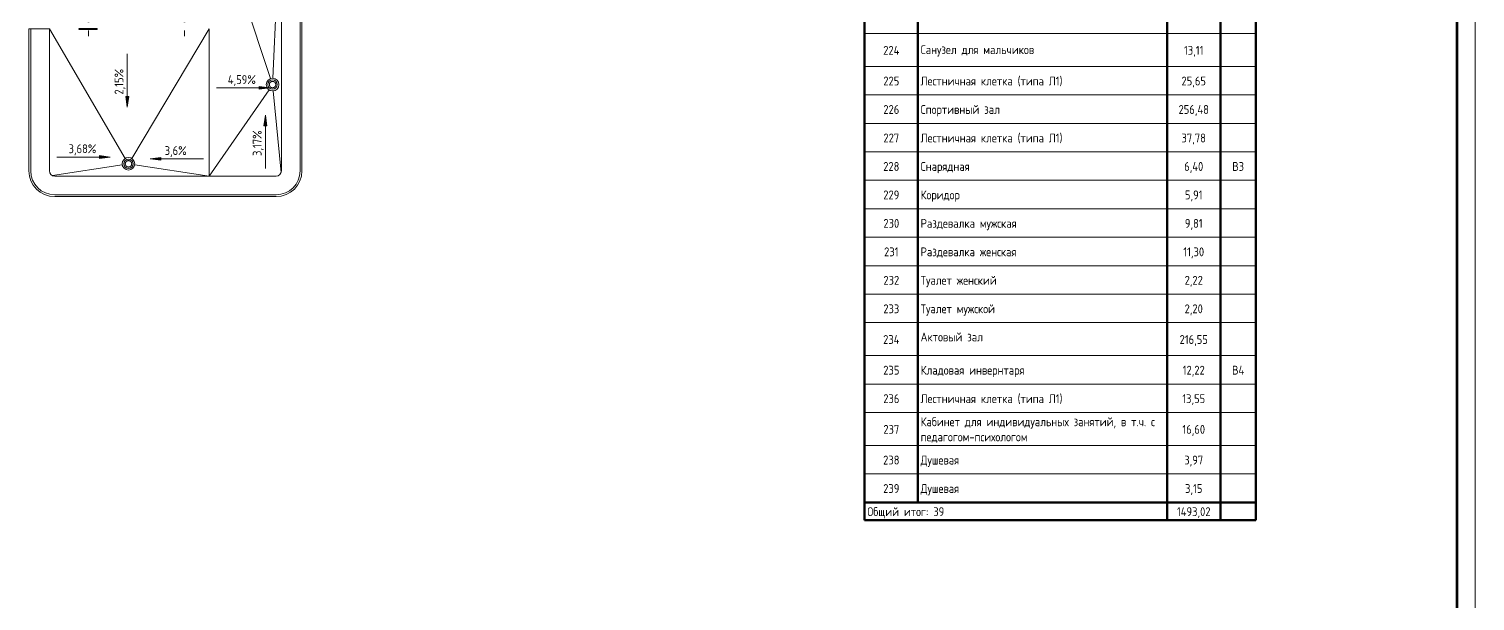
# Model space of a CAD drawing. Header units: millimetres. Extents: x -695119 to 412940, y -249585 to 622758.
# Drawn here: x 318416 to 359115, y 79095 to 95210 of the extents above; entities that cross this region are included whole.
import ezdxf

# ---------------------------------------------------------------- set-up
doc = ezdxf.new("R2010")
doc.units = ezdxf.units.MM
doc.linetypes.add('ADSK_Линия сетки', pattern=[25, 20, -2.5, 0, -2.5])
for name, color, linetype, lineweight in [('Графика спецификации', 7, 'Continuous', 20), ('Крыша', 252, 'Continuous', 9), ('Линии', 7, 'Continuous', 9), ('Оборудование', 8, 'Continuous', 18), ('Оси', 252, 'Continuous', 9), ('ОФ_рамка', 8, 'Continuous', 60), ('Перекрытие', 252, 'Continuous', 18), ('Размеры', 7, 'Continuous', 9), ('Стены внутренние', 252, 'Continuous', 18), ('Стены наружные', 252, 'Continuous', 18)]:
    doc.layers.add(name, color=color, linetype=linetype, lineweight=lineweight)
doc.styles.add('GOST Common_2', font='', dxfattribs={"width": 0.9, "height": 250})
doc.styles.add('GOST Common_7', font='', dxfattribs={"width": 0.9, "height": 2.5})
doc.styles.get('GOST Common_2').set_extended_font_data('GOST type B')
doc.styles.get('GOST Common_7').set_extended_font_data('GOST type B')

# ---------------------------------------------------------------- blocks, each defined once
blk = doc.blocks.new('А0')
at = {"layer": 'ОФ_рамка', "color": 0, "linetype": 'Continuous', "lineweight": 5, "ltscale": 100}
blk.add_lwpolyline([(341068, -393717), (341068, -309617)], dxfattribs=at)
at = {"layer": 'ОФ_рамка', "color": 0, "linetype": 'Continuous', "ltscale": 100}
blk.add_lwpolyline([(340568, -393217), (340568, -310117)], dxfattribs=at)
blk = doc.blocks.new('план 2 этажа')
at = {"layer": 'Размеры', "true_color": 0x636466}
for points in [[(321184, 93007), (321223, 93307), (321144, 93307)], [(325192, 93550), (324892, 93590), (324892, 93511)], [(325071, 92778), (325031, 92478), (325110, 92478)], [(320700, 91602), (320400, 91641), (320400, 91562)], [(321826, 91551), (322126, 91511), (322126, 91590)]]:
    blk.add_hatch(color=251, dxfattribs=at).paths.add_polyline_path(points)
at = {"layer": 'Крыша', "color": 251, "true_color": 0x636466}
for p, q in [((323493, 99002), (325217, 93809)), ((325281, 93818), (325521, 99002)), ((318993, 95210), (318993, 95210)), ((318993, 95210), (321129, 91563)), ((318993, 95207), (318993, 95210)), ((323493, 95210), (321309, 91562)), ((323491, 95210), (323493, 95210)), ((323493, 95210), (323493, 95210)), ((323493, 95210), (323493, 91064)), ((325173, 93497), (323493, 91064)), ((325290, 93466), (325511, 91163)), ((325511, 91163), (325290, 93466)), ((321044, 91383), (319081, 91077)), ((321392, 91383), (323493, 91064))]:
    blk.add_line(p, q, dxfattribs=at)
at = {"layer": 'Линии', "color": 251, "lineweight": 50, "true_color": 0x636466}
for p, q in [((341936, 95883), (341936, 95081)), ((343436, 95883), (343436, 95081)), ((350447, 95883), (350447, 95081)), ((351947, 95883), (351947, 95081)), ((352947, 95883), (352947, 95081)), ((341936, 95081), (341936, 94154)), ((343436, 95081), (343436, 94154)), ((350447, 95081), (350447, 94154)), ((351947, 95081), (351947, 94154)), ((352947, 95081), (352947, 94154)), ((341936, 94154), (341936, 93352)), ((343436, 94154), (343436, 93352)), ((350447, 94154), (350447, 93352)), ((351947, 94154), (351947, 93352)), ((352947, 94154), (352947, 93352)), ((341936, 93352), (341936, 92550)), ((343436, 93352), (343436, 92550)), ((350447, 93352), (350447, 92550)), ((351947, 93352), (351947, 92550)), ((352947, 93352), (352947, 92550)), ((341936, 92550), (341936, 91748)), ((343436, 92550), (343436, 91748)), ((350447, 92550), (350447, 91748)), ((351947, 92550), (351947, 91748)), ((352947, 92550), (352947, 91748)), ((341936, 91748), (341936, 90947)), ((343436, 91748), (343436, 90947)), ((350447, 91748), (350447, 90947)), ((351947, 91748), (351947, 90947)), ((352947, 91748), (352947, 90947)), ((341936, 90947), (341936, 90145)), ((343436, 90947), (343436, 90145)), ((350447, 90947), (350447, 90145)), ((351947, 90947), (351947, 90145)), ((352947, 90947), (352947, 90145)), ((341936, 90145), (341936, 89343)), ((343436, 90145), (343436, 89343)), ((350447, 90145), (350447, 89343)), ((351947, 90145), (351947, 89343)), ((352947, 90145), (352947, 89343)), ((341936, 89343), (341936, 88541)), ((343436, 89343), (343436, 88541)), ((350447, 89343), (350447, 88541)), ((351947, 89343), (351947, 88541)), ((352947, 89343), (352947, 88541)), ((341936, 88541), (341936, 87739)), ((343436, 88541), (343436, 87739)), ((350447, 88541), (350447, 87739)), ((351947, 88541), (351947, 87739)), ((352947, 88541), (352947, 87739)), ((341936, 87739), (341936, 86937)), ((343436, 87739), (343436, 86937)), ((350447, 87739), (350447, 86937)), ((351947, 87739), (351947, 86937)), ((352947, 87739), (352947, 86937)), ((341936, 86937), (341936, 86010)), ((343436, 86937), (343436, 86010)), ((350447, 86937), (350447, 86010)), ((351947, 86937), (351947, 86010)), ((352947, 86937), (352947, 86010)), ((341936, 86010), (341936, 85208)), ((343436, 86010), (343436, 85208)), ((350447, 86010), (350447, 85208)), ((351947, 86010), (351947, 85208)), ((352947, 86010), (352947, 85208)), ((341936, 85208), (341936, 84406)), ((343436, 85208), (343436, 84406)), ((350447, 85208), (350447, 84406)), ((351947, 85208), (351947, 84406)), ((352947, 85208), (352947, 84406)), ((341936, 84406), (341936, 83479)), ((343436, 84406), (343436, 83479)), ((350447, 84406), (350447, 83479)), ((351947, 84406), (351947, 83479)), ((352947, 84406), (352947, 83479)), ((341936, 83479), (341936, 82677)), ((343436, 83479), (343436, 82677)), ((350447, 83479), (350447, 82677)), ((351947, 83479), (351947, 82677)), ((352947, 83479), (352947, 82677)), ((341936, 82677), (341936, 81875)), ((343436, 82677), (343436, 81875)), ((350447, 82677), (350447, 81875)), ((351947, 82677), (351947, 81875)), ((352947, 82677), (352947, 81875)), ((343436, 81875), (341936, 81875)), ((341936, 81875), (341936, 81374)), ((350447, 81875), (343436, 81875)), ((351947, 81875), (350447, 81875)), ((350447, 81875), (350447, 81374)), ((352947, 81875), (351947, 81875)), ((351947, 81875), (351947, 81374)), ((352947, 81875), (352947, 81374)), ((352948, 81875), (352948, 81374)), ((343436, 81374), (341936, 81374)), ((350447, 81374), (343436, 81374)), ((351947, 81374), (350447, 81374)), ((352947, 81374), (351947, 81374)), ((352948, 81374), (352947, 81374))]:
    blk.add_line(p, q, dxfattribs=at)
at = {"layer": 'Линии', "color": 251, "lineweight": 20, "true_color": 0x636466}
for p, q in [((343436, 95081), (341936, 95081)), ((350447, 95081), (343436, 95081)), ((351947, 95081), (350447, 95081)), ((352947, 95081), (351947, 95081)), ((343436, 94154), (341936, 94154)), ((350447, 94154), (343436, 94154)), ((351947, 94154), (350447, 94154)), ((352947, 94154), (351947, 94154)), ((343436, 93352), (341936, 93352)), ((350447, 93352), (343436, 93352)), ((351947, 93352), (350447, 93352)), ((352947, 93352), (351947, 93352)), ((343436, 92550), (341936, 92550)), ((350447, 92550), (343436, 92550)), ((351947, 92550), (350447, 92550)), ((352947, 92550), (351947, 92550)), ((343436, 91748), (341936, 91748)), ((350447, 91748), (343436, 91748)), ((351947, 91748), (350447, 91748)), ((352947, 91748), (351947, 91748)), ((343436, 90947), (341936, 90947)), ((350447, 90947), (343436, 90947)), ((351947, 90947), (350447, 90947)), ((352947, 90947), (351947, 90947)), ((343436, 90145), (341936, 90145)), ((350447, 90145), (343436, 90145)), ((351947, 90145), (350447, 90145)), ((352947, 90145), (351947, 90145)), ((343436, 89343), (341936, 89343)), ((350447, 89343), (343436, 89343)), ((351947, 89343), (350447, 89343)), ((352947, 89343), (351947, 89343)), ((343436, 88541), (341936, 88541)), ((350447, 88541), (343436, 88541)), ((351947, 88541), (350447, 88541)), ((352947, 88541), (351947, 88541)), ((343436, 87739), (341936, 87739)), ((350447, 87739), (343436, 87739)), ((351947, 87739), (350447, 87739)), ((352947, 87739), (351947, 87739)), ((343436, 86937), (341936, 86937)), ((350447, 86937), (343436, 86937)), ((351947, 86937), (350447, 86937)), ((352947, 86937), (351947, 86937)), ((343436, 86010), (341936, 86010)), ((350447, 86010), (343436, 86010)), ((351947, 86010), (350447, 86010)), ((352947, 86010), (351947, 86010)), ((343436, 85208), (341936, 85208)), ((350447, 85208), (343436, 85208)), ((351947, 85208), (350447, 85208)), ((352947, 85208), (351947, 85208)), ((343436, 84406), (341936, 84406)), ((350447, 84406), (343436, 84406)), ((351947, 84406), (350447, 84406)), ((352947, 84406), (351947, 84406)), ((343436, 83479), (341936, 83479)), ((350447, 83479), (343436, 83479)), ((351947, 83479), (350447, 83479)), ((352947, 83479), (351947, 83479)), ((343436, 82677), (341936, 82677)), ((350447, 82677), (343436, 82677)), ((351947, 82677), (350447, 82677)), ((352947, 82677), (351947, 82677))]:
    blk.add_line(p, q, dxfattribs=at)
at = {"layer": 'Оборудование', "color": 251, "true_color": 0x636466, "flags": 128}
for points in [[(325363, 93642), (325363, 93645), (325363, 93649), (325362, 93652), (325362, 93656), (325361, 93659), (325360, 93663), (325360, 93666), (325358, 93670), (325357, 93673), (325356, 93677), (325354, 93680), (325353, 93683), (325351, 93686), (325349, 93689), (325347, 93692), (325345, 93695), (325343, 93698), (325341, 93701), (325338, 93704), (325336, 93706), (325333, 93709), (325330, 93711), (325328, 93713), (325325, 93715), (325322, 93717), (325319, 93719), (325316, 93721), (325312, 93723), (325309, 93724), (325306, 93725), (325302, 93727), (325299, 93728), (325295, 93729), (325292, 93730), (325288, 93730), (325285, 93731), (325281, 93731), (325278, 93731), (325274, 93732), (325271, 93731), (325267, 93731), (325263, 93731), (325260, 93731), (325256, 93730), (325253, 93729), (325249, 93728), (325246, 93727), (325242, 93726), (325239, 93725), (325236, 93723), (325233, 93722), (325229, 93720), (325226, 93718), (325223, 93716), (325220, 93714), (325217, 93712), (325215, 93710), (325212, 93707), (325209, 93705), (325207, 93702), (325205, 93700), (325202, 93697), (325200, 93694), (325198, 93691), (325196, 93688), (325194, 93685), (325193, 93682), (325191, 93678), (325190, 93675), (325188, 93672), (325187, 93668), (325186, 93665), (325186, 93661), (325185, 93658), (325184, 93654), (325184, 93651), (325183, 93647), (325183, 93644), (325183, 93642)], [(325183, 93642), (325183, 93638), (325184, 93634), (325184, 93631), (325184, 93627), (325185, 93624), (325186, 93620), (325187, 93617), (325188, 93613), (325189, 93610), (325190, 93607), (325192, 93603), (325193, 93600), (325195, 93597), (325197, 93594), (325199, 93591), (325201, 93588), (325203, 93585), (325206, 93582), (325208, 93580), (325211, 93577), (325213, 93575), (325216, 93572), (325219, 93570), (325222, 93568), (325225, 93566), (325228, 93564), (325231, 93562), (325234, 93561), (325237, 93559), (325241, 93558), (325244, 93557), (325247, 93556), (325251, 93555), (325254, 93554), (325258, 93553), (325261, 93553), (325265, 93552), (325269, 93552), (325272, 93552), (325276, 93552), (325279, 93552), (325283, 93552), (325287, 93553), (325290, 93553), (325294, 93554), (325297, 93555), (325301, 93556), (325304, 93557), (325307, 93558), (325311, 93560), (325314, 93561), (325317, 93563), (325320, 93565), (325323, 93567), (325326, 93569), (325329, 93571), (325332, 93573), (325334, 93576), (325337, 93578), (325339, 93581), (325342, 93584), (325344, 93586), (325346, 93589), (325348, 93592), (325350, 93595), (325352, 93598), (325354, 93602), (325355, 93605), (325357, 93608), (325358, 93612), (325359, 93615), (325360, 93618), (325361, 93622), (325362, 93625), (325362, 93629), (325363, 93633), (325363, 93636), (325363, 93640), (325363, 93642)], [(321308, 91410), (321308, 91413), (321308, 91417), (321307, 91420), (321307, 91424), (321306, 91427), (321306, 91431), (321305, 91434), (321304, 91438), (321302, 91441), (321301, 91445), (321300, 91448), (321298, 91451), (321296, 91454), (321294, 91457), (321292, 91460), (321290, 91463), (321288, 91466), (321286, 91469), (321283, 91472), (321281, 91474), (321278, 91477), (321275, 91479), (321273, 91481), (321270, 91483), (321267, 91485), (321264, 91487), (321261, 91489), (321257, 91491), (321254, 91492), (321251, 91493), (321247, 91495), (321244, 91496), (321241, 91497), (321237, 91498), (321233, 91498), (321230, 91499), (321226, 91499), (321223, 91499), (321219, 91500), (321216, 91499), (321212, 91499), (321208, 91499), (321205, 91499), (321201, 91498), (321198, 91497), (321194, 91496), (321191, 91495), (321187, 91494), (321184, 91493), (321181, 91491), (321178, 91490), (321174, 91488), (321171, 91486), (321168, 91484), (321165, 91482), (321162, 91480), (321160, 91478), (321157, 91475), (321154, 91473), (321152, 91470), (321150, 91468), (321147, 91465), (321145, 91462), (321143, 91459), (321141, 91456), (321139, 91453), (321138, 91450), (321136, 91446), (321135, 91443), (321134, 91440), (321132, 91436), (321131, 91433), (321131, 91429), (321130, 91426), (321129, 91422), (321129, 91419), (321129, 91415), (321128, 91412), (321128, 91410)], [(321128, 91410), (321128, 91406), (321129, 91402), (321129, 91399), (321129, 91395), (321130, 91392), (321131, 91388), (321132, 91385), (321133, 91381), (321134, 91378), (321135, 91375), (321137, 91371), (321139, 91368), (321140, 91365), (321142, 91362), (321144, 91359), (321146, 91356), (321148, 91353), (321151, 91350), (321153, 91348), (321156, 91345), (321158, 91343), (321161, 91340), (321164, 91338), (321167, 91336), (321170, 91334), (321173, 91332), (321176, 91330), (321179, 91329), (321182, 91327), (321186, 91326), (321189, 91325), (321192, 91324), (321196, 91323), (321199, 91322), (321203, 91321), (321207, 91321), (321210, 91320), (321214, 91320), (321217, 91320), (321221, 91320), (321224, 91320), (321228, 91320), (321232, 91321), (321235, 91321), (321239, 91322), (321242, 91323), (321246, 91324), (321249, 91325), (321252, 91326), (321256, 91328), (321259, 91329), (321262, 91331), (321265, 91333), (321268, 91335), (321271, 91337), (321274, 91339), (321277, 91341), (321279, 91344), (321282, 91346), (321284, 91349), (321287, 91352), (321289, 91354), (321291, 91357), (321293, 91360), (321295, 91363), (321297, 91366), (321299, 91370), (321300, 91373), (321302, 91376), (321303, 91380), (321304, 91383), (321305, 91386), (321306, 91390), (321307, 91393), (321307, 91397), (321308, 91401), (321308, 91404), (321308, 91408), (321308, 91410)]]:
    blk.add_lwpolyline(points, dxfattribs=at)
at = {"layer": 'Оборудование', "color": 251, "true_color": 0x636466}
for centre, radius, start, end in [((325273, 93642), 178, 0, 180), ((325273, 93642), 178, 180, 0), ((325273, 93642), 130, 0, 180), ((325273, 93642), 130, 180, 0), ((321218, 91410), 178, 0, 180), ((321218, 91410), 178, 180, 0), ((321218, 91410), 130, 0, 180), ((321218, 91410), 130, 180, 0)]:
    blk.add_arc(centre, radius, start, end, dxfattribs=at)
at = {"layer": 'Оси', "color": 251, "linetype": 'ADSK_Линия сетки', "ltscale": 100, "true_color": 0x636466}
for p, q in [((320091, 112662), (320091, 95007)), ((322791, 112662), (322791, 95007))]:
    blk.add_line(p, q, dxfattribs=at)
at = {"layer": 'Перекрытие', "color": 251, "ltscale": 100, "true_color": 0x636466}
blk.add_line((318791, 95207), (318791, 95210), dxfattribs=at)
at = {"layer": 'Размеры', "color": 251, "lineweight": 20, "true_color": 0x636466}
for p, q in [((321184, 94507), (321184, 93007)), ((323692, 93550), (325192, 93550)), ((325071, 91278), (325071, 92778)), ((319200, 91602), (320700, 91602)), ((323326, 91551), (321826, 91551))]:
    blk.add_line(p, q, dxfattribs=at)
at = {"layer": 'Размеры', "color": 251, "true_color": 0x636466}
for p, q in [((321223, 93307), (321144, 93307)), ((321144, 93307), (321184, 93007)), ((321184, 93007), (321223, 93307)), ((325192, 93550), (324892, 93590)), ((324892, 93590), (324892, 93511)), ((324892, 93511), (325192, 93550)), ((325071, 92778), (325031, 92478)), ((325031, 92478), (325110, 92478)), ((325110, 92478), (325071, 92778)), ((320700, 91602), (320400, 91641)), ((320400, 91641), (320400, 91562)), ((320400, 91562), (320700, 91602)), ((322126, 91590), (321826, 91551)), ((322126, 91511), (322126, 91590)), ((321826, 91551), (322126, 91511))]:
    blk.add_line(p, q, dxfattribs=at)
at = {"layer": 'Стены внутренние', "color": 251, "true_color": 0x636466}
for p, q in [((325521, 91212), (325521, 106014)), ((326048, 91212), (326048, 106014)), ((326098, 106014), (326098, 91212)), ((318416, 91212), (318416, 95207)), ((318416, 95207), (318993, 95207)), ((318466, 95207), (318466, 91212)), ((318993, 95207), (318993, 91212)), ((319141, 91064), (325373, 91064)), ((319141, 90537), (325373, 90537)), ((325373, 90487), (319141, 90487))]:
    blk.add_line(p, q, dxfattribs=at)
for centre, radius, start, end in [((319141, 91212), 725, 180, 270), ((319141, 91212), 675, 180, 270), ((319141, 91212), 148, 180, 270), ((325373, 91212), 148, 270, 0), ((325373, 91212), 675, 270, 0), ((325373, 91212), 725, 270, 0)]:
    blk.add_arc(centre, radius, start, end, dxfattribs=at)
at = {"layer": 'Стены наружные', "color": 251, "lineweight": 30, "true_color": 0x636466}
for p, q in [((320341, 95209), (319816, 95209)), ((319816, 95209), (319816, 95204)), ((319816, 95204), (320341, 95204)), ((320341, 95209), (320341, 95204))]:
    blk.add_line(p, q, dxfattribs=at)
at = {"layer": 'Графика спецификации', "color": 251, "true_color": 0x636466, "char_height": 250, "line_spacing_factor": 1.022761, "style": 'GOST Common_7'}
for s, insert, width, attachment_point in [('224', (342686, 94731), 588.33, 2), ('Санузел для мальчиков', (343511, 94750), 7171.59, 1), ('13,11', (351197, 94731), 687.89, 2), ('225', (342686, 93867), 561.18, 2), ('Лестничная клетка (типа Л1)', (343511, 93867), 4836.37, 1), ('25,65', (351197, 93867), 841.76, 2), ('226', (342686, 93065), 561.18, 2), ('Спортивный зал', (343511, 93065), 5180.32, 1), ('256,48', (351197, 93065), 1055.98, 2), ('227', (342686, 92263), 561.18, 2), ('Лестничная клетка (типа Л1)', (343511, 92263), 4836.37, 1), ('37,78', (351197, 92263), 841.76, 2), ('228', (342686, 91461), 561.18, 2), ('Снарядная', (343511, 91461), 1737.84, 1), ('6,40', (351197, 91461), 681.86, 2), ('В3', (352447, 91461), 401.27, 2), ('229', (342686, 90659), 561.18, 2), ('Коридор', (343511, 90659), 1336.56, 1), ('5,91', (351197, 90659), 603.41, 2), ('230', (342686, 89858), 561.18, 2), ('Раздевалка мужская', (343511, 89858), 3454.55, 1), ('9,81', (351197, 89858), 603.41, 2), ('231', (342686, 89056), 509.89, 2), ('Раздевалка женская', (343511, 89056), 3427.4, 1), ('11,30', (351197, 89056), 739.18, 2), ('232', (342686, 88254), 561.18, 2), ('Туалет женский', (343511, 88254), 2664.08, 1), ('2,22', (351197, 88254), 654.71, 2), ('233', (342686, 87452), 561.18, 2), ('Туалет мужской', (343511, 87452), 2691.23, 1), ('2,20', (351197, 87452), 654.71, 2), ('234', (342686, 86587), 588.33, 2), ('Актовый зал', (343511, 86659), 6601.36, 1), ('216,55', (351197, 86587), 977.53, 2), ('235', (342686, 85723), 561.18, 2), ('Кладовая инвернтаря', (343511, 85723), 3623.51, 1), ('12,22', (351197, 85723), 790.47, 2), ('В4', (352447, 85723), 428.42, 2), ('236', (342686, 84921), 561.18, 2), ('Лестничная клетка (типа Л1)', (343511, 84921), 4836.37, 1), ('13,55', (351197, 84921), 790.47, 2), ('Кабинет для индивидуальных занятий, в т.ч. с\\Pпедагогом-психологом', (343511, 84270), 7627.17, 1), ('237', (342686, 84056), 561.18, 2), ('16,60', (351197, 84056), 790.47, 2), ('238', (342686, 83192), 561.18, 2), ('Душевая', (343511, 83192), 1445.18, 1), ('3,97', (351197, 83192), 654.71, 2), ('239', (342686, 82390), 561.18, 2), ('Душевая', (343511, 82390), 1445.18, 1), ('3,15', (351197, 82390), 603.41, 2), ('Общий итог: 39', (342011, 81739), 2489.09, 1), ('1493,02', (351197, 81739), 1191.74, 2)]:
    blk.add_mtext(s, dxfattribs=dict(at, insert=insert, width=width, attachment_point=attachment_point))
at = {"layer": 'Размеры', "color": 251, "true_color": 0x636466, "style": 'GOST Common_2', "width": 0.9}
for s, rotation, p in [('2,15%%%', 90, (321077, 93360)), ('4,59%%%', 360, (324013, 93657)), ('3,17%%%', 90, (324964, 91631)), ('3,6%%%', 360, (322236, 91658))]:
    blk.add_text(s, height=250, rotation=rotation, dxfattribs=at).set_placement(p)
blk.add_text('3,68%%%', height=250, dxfattribs=at).set_placement((319532, 91709))

msp = doc.modelspace()

# ---------------------------------------------------------------- block references
msp.add_blockref('план 2 этажа', (0, 0))
at = {"layer": 'ОФ_рамка', "color": 0, "lineweight": -2}
msp.add_blockref('А0', (18047.034, 430761.986), dxfattribs=at)

doc.saveas('drawing.dxf')
